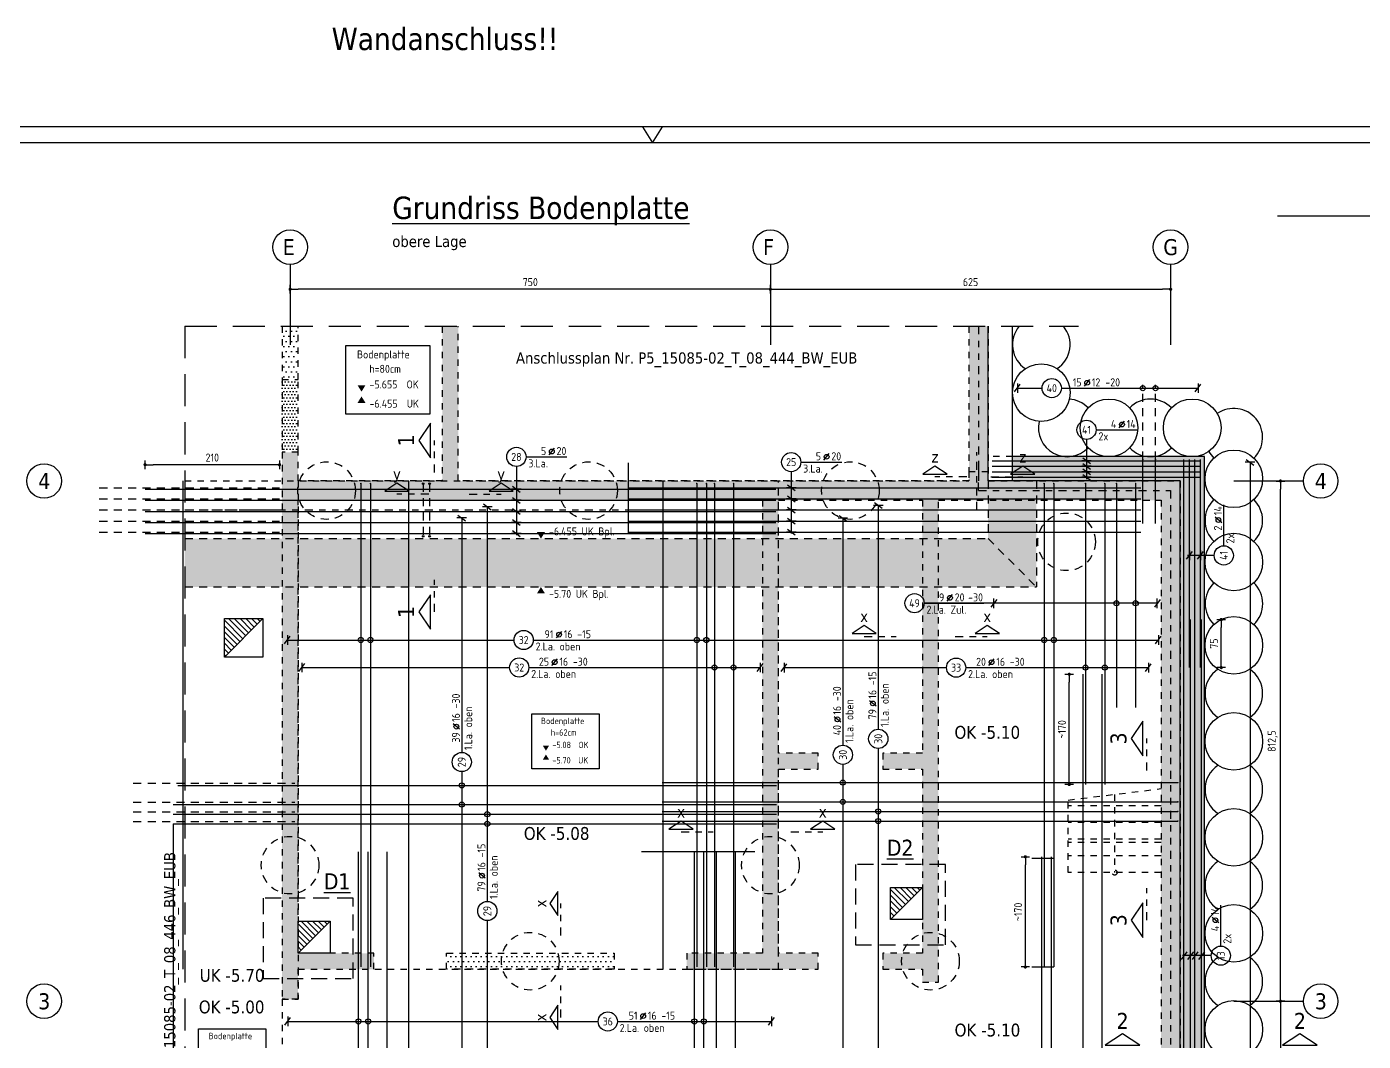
# Model space of a CAD drawing. Extents: x -28 to 85, y -37 to 54.
# Drawn here: x 19.95 to 40.82, y 27.77 to 43.61 of the extents above; entities that cross this region are included whole.
import ezdxf
from ezdxf.enums import TextEntityAlignment as Align

# ---------------------------------------------------------------- set-up
doc = ezdxf.new("R2010")
doc.units = 0
doc.header["$LTSCALE"] = 0.5
for name, pattern in [('AUSGEZOGEN', [1000.01, 1000, 0.01]), ('DASHDOTSMALL', [1.05, 0.5, -0.25, 0.05, -0.25]), ('DIVIDE2', [0.625, 0.25, -0.125, 0, -0.125, 0, -0.125]), ('DOT', [0.175, 0.05, -0.125]), ('GESTRICHELTX2', [1.5, 1, -0.5]), ('HIDDEN', [0.375, 0.25, -0.125]), ('HIDDEN2', [0.187, 0.125, -0.062]), ('PUNKT', [0.175, 0.05, -0.125]), ('STRICHLINIE', [0.75, 0.5, -0.25]), ('STRICHPUNKT2', [0.55, 0.25, -0.125, 0.05, -0.125]), ('VERDECKT', [0.375, 0.25, -0.125])]:
    doc.linetypes.add(name, pattern=pattern)
for name, color, linetype in [('ACHSEN', 7, 'Continuous'), ('AFB', 7, 'Continuous'), ('AFU', 7, 'Continuous'), ('BETON', 7, 'Continuous'), ('Brüstung 2.UG', 7, 'Continuous'), ('DETAIL', 7, 'Continuous'), ('DRUEBER', 7, 'Continuous'), ('grau_dunkel', 7, 'Continuous'), ('grau_hell', 7, 'Continuous'), ('grau_mittel', 7, 'Continuous'), ('Gründungspfähle', 7, 'Continuous'), ('HILFE', 7, 'Continuous'), ('koten', 7, 'Continuous'), ('MASSE', 7, 'Continuous'), ('OBJEKT', 7, 'Continuous'), ('RAHMEN', 7, 'Continuous'), ('RND', 7, 'Continuous'), ('SCHNITTE', 7, 'Continuous'), ('SCHRAFF', 7, 'Continuous'), ('SFP_Achsen', 7, 'Continuous'), ('TEXT', 7, 'Continuous'), ('Verbau', 7, 'Continuous'), ('VERDECKT', 7, 'Continuous'), ('Versprung oberseitig', 7, 'Continuous')]:
    doc.layers.add(name, color=color, linetype=linetype)
doc.layers.add('NOPLOT', color=7, linetype='Continuous', plot=False)
doc.styles.add('helv', font='tahoma.ttf')
doc.styles.add('txt', font='isocp.shx')
doc.linetypes.add('AFU_50L', pattern='A,0.75,["/",Standard,S=0.2,R=0,X=-0.01,Y=-0.1],0.07,["/",Standard,S=0.2,R=0,X=-0.01,Y=-0.1],0.75', length=1.57)
doc.dimstyles.new('DOT_I', dxfattribs={"dimscale": 0.5, "dimtxt": 0.25, "dimasz": 0.25, "dimexe": 0.1, "dimexo": 0.3, "dimgap": 0.1, "dimtad": 1, "dimdec": 3, "dimzin": 3, "dimtxsty": 'txt', "dimblk": 'DOT', "dimblk1": 'DOT', "dimblk2": 'DOT', "dimsah": 1, "dimcen": 0.1, "dimse1": 1, "dimse2": 1, "dimazin": 0, "dimtfac": 1, "dimtdec": 4, "dimtix": 1, "dimtmove": 2, "dimatfit": 3, "dimfxl": 0, "dimtvp": 1, "dimtolj": 1, "dimtzin": 0, "dimarcsym": 0})
pattern_1 = [(0, (17.68666, 6.23199), (0.0396875, 0.079375), [0, -0.079375])]
pattern_2 = [(135, (18.85089, 19.40299), (-0.04490128, -0.04490128), [])]

# ---------------------------------------------------------------- blocks, each defined once
blk = doc.blocks.new('okrd_o')
at = {"layer": 'koten', "color": 7, "linetype": 'Continuous'}
blk.add_solid([(-0.125, 0.202), (0.125, 0.202), (0, 0)], dxfattribs=at)
at = {"layer": 'koten', "style": 'txt'}
blk.add_attdef('OKRD', (0.25, 0.1), '', height=0.25, dxfattribs=at)
blk = doc.blocks.new('okrd_u')
at = {"layer": 'koten', "color": 7, "linetype": 'Continuous'}
blk.add_solid([(-0.125, -0.202), (0.125, -0.202), (0, 0)], dxfattribs=at)
at = {"layer": 'koten', "style": 'txt'}
blk.add_attdef('OKRD', (0.25, -0.35), '', height=0.25, dxfattribs=at)
blk = doc.blocks.new('DOT')
at = {"layer": 'MASSE', "color": 7, "linetype": 'Continuous'}
for p, q in [((0, 0), (-1, 0)), ((0, 0.54), (0, -0.54))]:
    blk.add_line(p, q, dxfattribs=at)
at = {"layer": 'MASSE', "color": 7, "linetype": 'Continuous', "const_width": 0.2}
blk.add_lwpolyline([(-0.1, 0, 1), (0.1, 0, 1)], format="xyb", close=True, dxfattribs=at)
blk = doc.blocks.new('*D44')
at = {"layer": 'Defpoints', "color": 0, "linetype": 'AUSGEZOGEN', "transparency": 16777216}
for p in [(24.067, 39.511), (24.067, 39.511), (31.567, 39.511)]:
    blk.add_point(p, dxfattribs=at)
at = {"layer": 'MASSE', "color": 0, "linetype": 'AUSGEZOGEN', "lineweight": -2, "transparency": 16777216}
blk.add_line((31.442, 39.511), (24.192, 39.511), dxfattribs=at)
at = {"layer": 'MASSE', "color": 0, "linetype": 'AUSGEZOGEN', "lineweight": -2, "transparency": 16777216, "xscale": 0.125, "yscale": 0.125, "zscale": 0.125, "rotation": 180}
blk.add_blockref('DOT', (24.067, 39.511), dxfattribs=at)
at = {"layer": 'MASSE', "color": 0, "linetype": 'AUSGEZOGEN', "lineweight": -2, "transparency": 16777216, "xscale": 0.125, "yscale": 0.125, "zscale": 0.125}
blk.add_blockref('DOT', (31.567, 39.511), dxfattribs=at)
at = {"layer": 'MASSE', "color": 0, "linetype": 'AUSGEZOGEN', "transparency": 16777216, "insert": (27.817, 39.623), "char_height": 0.125, "attachment_point": 5, "style": 'txt'}
blk.add_mtext('\\A1;750', dxfattribs=at)
blk = doc.blocks.new('*D45')
at = {"layer": 'Defpoints', "color": 0, "linetype": 'AUSGEZOGEN', "transparency": 16777216}
for p in [(31.567, 39.511), (37.817, 39.511), (37.817, 39.511)]:
    blk.add_point(p, dxfattribs=at)
at = {"layer": 'MASSE', "color": 0, "linetype": 'AUSGEZOGEN', "lineweight": -2, "transparency": 16777216}
blk.add_line((31.692, 39.511), (37.692, 39.511), dxfattribs=at)
at = {"layer": 'MASSE', "color": 0, "linetype": 'AUSGEZOGEN', "lineweight": -2, "transparency": 16777216, "xscale": 0.125, "yscale": 0.125, "zscale": 0.125, "rotation": 180}
blk.add_blockref('DOT', (31.567, 39.511), dxfattribs=at)
at = {"layer": 'MASSE', "color": 0, "linetype": 'AUSGEZOGEN', "lineweight": -2, "transparency": 16777216, "xscale": 0.125, "yscale": 0.125, "zscale": 0.125}
blk.add_blockref('DOT', (37.817, 39.511), dxfattribs=at)
at = {"layer": 'MASSE', "color": 0, "linetype": 'AUSGEZOGEN', "transparency": 16777216, "insert": (34.692, 39.623), "char_height": 0.125, "attachment_point": 5, "style": 'txt'}
blk.add_mtext('\\A1;625', dxfattribs=at)
blk = doc.blocks.new('*D46')
at = {"layer": 'Defpoints', "color": 0, "linetype": 'AUSGEZOGEN', "transparency": 16777216}
for p in [(39.532, 36.516), (39.532, 36.516), (39.532, 28.391)]:
    blk.add_point(p, dxfattribs=at)
at = {"layer": 'MASSE', "color": 0, "linetype": 'AUSGEZOGEN', "lineweight": -2, "transparency": 16777216}
blk.add_line((39.532, 28.516), (39.532, 36.391), dxfattribs=at)
at = {"layer": 'MASSE', "color": 0, "linetype": 'AUSGEZOGEN', "lineweight": -2, "transparency": 16777216, "xscale": 0.125, "yscale": 0.125, "zscale": 0.125}
for p, rotation in [((39.532, 36.516), 90), ((39.532, 28.391), 270)]:
    blk.add_blockref('DOT', p, dxfattribs=dict(at, rotation=rotation))
at = {"layer": 'MASSE', "color": 0, "linetype": 'AUSGEZOGEN', "transparency": 16777216, "insert": (39.41, 32.454), "char_height": 0.125, "attachment_point": 5, "rotation": 90, "style": 'txt'}
blk.add_mtext('\\A1;812,5', dxfattribs=at)
blk = doc.blocks.new('*D47')
at = {"layer": 'Defpoints', "color": 0, "linetype": 'AUSGEZOGEN', "transparency": 16777216}
for p in [(39.532, 28.391), (39.532, 22.141), (39.532, 22.141)]:
    blk.add_point(p, dxfattribs=at)
at = {"layer": 'MASSE', "color": 0, "linetype": 'AUSGEZOGEN', "lineweight": -2, "transparency": 16777216}
blk.add_line((39.532, 28.266), (39.532, 22.266), dxfattribs=at)
at = {"layer": 'MASSE', "color": 0, "linetype": 'AUSGEZOGEN', "lineweight": -2, "transparency": 16777216, "xscale": 0.125, "yscale": 0.125, "zscale": 0.125}
for p, rotation in [((39.532, 28.391), 90), ((39.532, 22.141), 270)]:
    blk.add_blockref('DOT', p, dxfattribs=dict(at, rotation=rotation))
at = {"layer": 'MASSE', "color": 0, "linetype": 'AUSGEZOGEN', "transparency": 16777216, "insert": (39.42, 25.266), "char_height": 0.125, "attachment_point": 5, "rotation": 90, "style": 'txt'}
blk.add_mtext('\\A1;625', dxfattribs=at)
blk = doc.blocks.new('RND_LEI')
at = {"layer": 'RND', "color": 7, "linetype": 'Continuous'}
blk.add_line((1.022, 0.066), (1.19, 0.27), dxfattribs=at)
for centre, radius in [((0, 0), 0.3), ((1.106, 0.168), 0.075)]:
    blk.add_circle(centre, radius, dxfattribs=at)
at = {"layer": 'RND', "color": 7, "linetype": 'Continuous', "style": 'txt'}
blk.add_attdef('POSL', text='', height=0.25, dxfattribs=at).set_placement((0, 0), align=Align.MIDDLE)
blk.add_attdef('ANZ', text='', height=0.25, dxfattribs=at).set_placement((0.931, 0.057), align=Align.RIGHT)
for tag, p in [('DUM', (1.253, 0.057)), ('ABSTD', (1.674, 0.057)), ('POSTXT', (0.374, -0.327))]:
    blk.add_attdef(tag, p, '', height=0.25, dxfattribs=at)
blk = doc.blocks.new('lei_gre')
at = {"layer": 'RND', "color": 7, "linetype": 'Continuous'}
for p, q in [((-0.09, -0.12), (0.09, 0.12)), ((0, 0.15), (0, -0.15))]:
    blk.add_line(p, q, dxfattribs=at)
blk = doc.blocks.new('*D48')
at = {"layer": 'Defpoints', "color": 0, "linetype": 'AUSGEZOGEN', "transparency": 16777216}
for p in [(21.802, 36.77), (21.802, 36.77), (23.902, 36.77)]:
    blk.add_point(p, dxfattribs=at)
at = {"layer": 'MASSE', "color": 0, "linetype": 'AUSGEZOGEN', "lineweight": -2, "transparency": 16777216}
blk.add_line((23.777, 36.77), (21.927, 36.77), dxfattribs=at)
at = {"layer": 'MASSE', "color": 0, "linetype": 'AUSGEZOGEN', "lineweight": -2, "transparency": 16777216, "xscale": 0.125, "yscale": 0.125, "zscale": 0.125, "rotation": 180}
blk.add_blockref('DOT', (21.802, 36.77), dxfattribs=at)
at = {"layer": 'MASSE', "color": 0, "linetype": 'AUSGEZOGEN', "lineweight": -2, "transparency": 16777216, "xscale": 0.125, "yscale": 0.125, "zscale": 0.125}
blk.add_blockref('DOT', (23.902, 36.77), dxfattribs=at)
at = {"layer": 'MASSE', "color": 0, "linetype": 'AUSGEZOGEN', "transparency": 16777216, "insert": (22.852, 36.882), "char_height": 0.125, "attachment_point": 5, "style": 'txt'}
blk.add_mtext('\\A1;210', dxfattribs=at)
blk = doc.blocks.new('*D49')
at = {"layer": 'Defpoints', "color": 0, "linetype": 'AUSGEZOGEN', "transparency": 16777216}
for p in [(36.234, 33.497), (36.234, 33.497), (36.234, 31.776)]:
    blk.add_point(p, dxfattribs=at)
at = {"layer": 'MASSE', "color": 0, "linetype": 'AUSGEZOGEN', "lineweight": -2, "transparency": 16777216}
blk.add_line((36.234, 31.901), (36.234, 33.372), dxfattribs=at)
at = {"layer": 'MASSE', "color": 0, "linetype": 'AUSGEZOGEN', "lineweight": -2, "transparency": 16777216, "xscale": 0.125, "yscale": 0.125, "zscale": 0.125}
for p, rotation in [((36.234, 33.497), 90), ((36.234, 31.776), 270)]:
    blk.add_blockref('DOT', p, dxfattribs=dict(at, rotation=rotation))
at = {"layer": 'MASSE', "color": 0, "linetype": 'AUSGEZOGEN', "transparency": 16777216, "insert": (36.121, 32.637), "char_height": 0.125, "attachment_point": 5, "rotation": 90, "style": 'txt'}
blk.add_mtext('\\A1;~170', dxfattribs=at)
blk = doc.blocks.new('*D50')
at = {"layer": 'Defpoints', "color": 0, "linetype": 'AUSGEZOGEN', "transparency": 16777216}
for p in [(35.548, 30.647), (35.548, 30.647), (35.548, 28.926)]:
    blk.add_point(p, dxfattribs=at)
at = {"layer": 'MASSE', "color": 0, "linetype": 'AUSGEZOGEN', "lineweight": -2, "transparency": 16777216}
blk.add_line((35.548, 29.051), (35.548, 30.522), dxfattribs=at)
at = {"layer": 'MASSE', "color": 0, "linetype": 'AUSGEZOGEN', "lineweight": -2, "transparency": 16777216, "xscale": 0.125, "yscale": 0.125, "zscale": 0.125}
for p, rotation in [((35.548, 30.647), 90), ((35.548, 28.926), 270)]:
    blk.add_blockref('DOT', p, dxfattribs=dict(at, rotation=rotation))
at = {"layer": 'MASSE', "color": 0, "linetype": 'AUSGEZOGEN', "transparency": 16777216, "insert": (35.436, 29.787), "char_height": 0.125, "attachment_point": 5, "rotation": 90, "style": 'txt'}
blk.add_mtext('\\A1;~170', dxfattribs=at)
blk = doc.blocks.new('*D51')
at = {"layer": 'Defpoints', "color": 0, "linetype": 'AUSGEZOGEN', "transparency": 16777216}
for p in [(38.607, 34.352), (38.607, 34.352), (38.607, 33.602)]:
    blk.add_point(p, dxfattribs=at)
at = {"layer": 'MASSE', "color": 0, "linetype": 'AUSGEZOGEN', "lineweight": -2, "transparency": 16777216}
blk.add_line((38.607, 33.727), (38.607, 34.227), dxfattribs=at)
at = {"layer": 'MASSE', "color": 0, "linetype": 'AUSGEZOGEN', "lineweight": -2, "transparency": 16777216, "xscale": 0.125, "yscale": 0.125, "zscale": 0.125}
for p, rotation in [((38.607, 34.352), 90), ((38.607, 33.602), 270)]:
    blk.add_blockref('DOT', p, dxfattribs=dict(at, rotation=rotation))
at = {"layer": 'MASSE', "color": 0, "linetype": 'AUSGEZOGEN', "transparency": 16777216, "insert": (38.494, 33.977), "char_height": 0.125, "attachment_point": 5, "rotation": 90, "style": 'txt'}
blk.add_mtext('\\A1;75', dxfattribs=at)
blk = doc.blocks.new('SCHN-1')
at = {"layer": 'SCHNITTE', "color": 5, "linetype": 'Continuous'}
blk.add_lwpolyline([(0.54, 0.125), (0, 0.485), (-0.54, 0.125)], close=True, dxfattribs=at)
at = {"layer": 'SCHNITTE', "color": 6, "linetype": 'Continuous', "style": 'helv'}
blk.add_attdef('SCHN-1', text='', height=0.5, dxfattribs=at).set_placement((0, 0.635), align=Align.CENTER)
blk = doc.blocks.new('DINA0')
at = {"layer": 'RAHMEN'}
blk.add_line((118.9, 84.1), (0, 84.1), dxfattribs=at)
at = {"layer": 'RAHMEN', "color": 7, "linetype": 'Continuous'}
for p, q in [((59.14, 84.1), (59.45, 83.6)), ((59.45, 83.6), (59.76, 84.1))]:
    blk.add_line(p, q, dxfattribs=at)
at = {"layer": 'RAHMEN', "color": 5}
blk.add_line((118.4, 83.6), (2, 83.6), dxfattribs=at)
blk = doc.blocks.new('SCHN-2')
at = {"layer": 'SCHNITTE', "color": 6, "linetype": 'Continuous'}
blk.add_lwpolyline([(0.378, 0.088), (0, 0.34), (-0.378, 0.088)], close=True, dxfattribs=at)
at = {"layer": 'SCHNITTE', "color": 1, "linetype": 'DASHDOTSMALL', "style": 'helv'}
blk.add_attdef('SCHN-2', text='', height=0.35, dxfattribs=at).set_placement((0, 0.45), align=Align.CENTER)

msp = doc.modelspace()

# ---------------------------------------------------------------- hatches: boundary and pattern name
at = {"layer": 'Brüstung 2.UG', "linetype": 'DOT'}
h = msp.add_hatch(dxfattribs=at)
h.set_pattern_fill('DOTS', color=102, scale=0.8, double=1)
h.set_pattern_definition([(0, (-82.85762, 507.36526), (0.025, 0.05), [0, -0.05])])
h.paths.add_polyline_path([(24.19169, 38.10137), (23.94169, 38.10137), (23.94169, 36.96637), (24.19169, 36.96637)])
at = {"layer": 'grau_dunkel', "linetype": 'AUSGEZOGEN'}
h = msp.add_hatch(dxfattribs=at)
h.set_pattern_fill('ANSI31', color=171, scale=0.02, angle=90, style=0, double=1)
h.set_pattern_definition(pattern_2)
h.paths.add_polyline_path([(23.64169, 34.36637), (23.04169, 34.36637), (23.04169, 33.76637)])
h = msp.add_hatch(dxfattribs=at)
h.set_pattern_fill('ANSI31', color=171, scale=0.02, angle=90, style=0, double=1)
h.set_pattern_definition(pattern_2)
h.paths.add_polyline_path([(33.94169, 30.16637), (33.44169, 30.16637), (33.44169, 29.66637)])
h = msp.add_hatch(dxfattribs=at)
h.set_pattern_fill('ANSI31', color=171, scale=0.02, angle=90, style=0, double=1)
h.set_pattern_definition(pattern_2)
h.paths.add_polyline_path([(24.69169, 29.64137), (24.19169, 29.64137), (24.19169, 29.14137)])
at = {"layer": 'grau_hell'}
h = msp.add_hatch(color=9, dxfattribs=at)
h.paths.add_polyline_path([(34.96669, 35.61637), (35.72169, 34.86137), (35.72169, 36.51637), (34.96669, 36.51637)])
h.paths.add_polyline_path([(22.42182, 35.61637), (22.42182, 34.86137), (35.72169, 34.86137), (34.96669, 35.61637)])
at = {"layer": 'grau_mittel'}
h = msp.add_hatch(color=61, dxfattribs=at)
h.paths.add_polyline_path([(38.34669, 36.89637), (35.34669, 36.89637), (35.34669, 36.51637), (37.96669, 36.51637), (37.96669, 21.71637), (38.34669, 21.71637)])
h.paths.add_polyline_path([(38.34669, 21.71637), (37.96669, 21.71637), (37.96669, 20.92047), (38.34669, 20.92047)])
at = {"layer": 'SCHRAFF', "linetype": 'AUSGEZOGEN'}
h = msp.add_hatch(dxfattribs=at)
h.set_pattern_fill('DOTS', scale=0.05, double=1)
h.set_pattern_definition(pattern_1)
h.paths.add_polyline_path([(37.96669, 36.51637), (34.96669, 36.51637), (34.96669, 38.93271), (34.66669, 38.93271), (34.66669, 36.51637), (26.69169, 36.51637), (26.69169, 38.93271), (26.44169, 38.93271), (26.44169, 36.51637), (24.19169, 36.51637), (24.19169, 36.96637), (23.94169, 36.96637), (23.94169, 28.42137), (24.19169, 28.42137), (24.19169, 28.89137), (25.37669, 28.89137), (25.37669, 29.14137), (24.19169, 29.14137), (24.19169, 36.21637), (31.44169, 36.21637), (31.44169, 29.14137), (30.26169, 29.14137), (30.26169, 28.89137), (32.31169, 28.89137), (32.31169, 29.14137), (31.69169, 29.14137), (31.69169, 32.01637), (32.31169, 32.01637), (32.31169, 32.26637), (31.69169, 32.26637), (31.69169, 36.21637), (33.94169, 36.21637), (33.94169, 32.26637), (33.32169, 32.26637), (33.32169, 32.01637), (33.94169, 32.01637), (33.94169, 29.14137), (33.32169, 29.14137), (33.32169, 28.89137), (33.94169, 28.89137), (33.94169, 28.69137), (34.19169, 28.69137), (34.19169, 36.21637), (37.66669, 36.21637), (37.66669, 27.04137), (34.19169, 27.04137), (34.19169, 27.19137), (33.94169, 27.19137), (33.94169, 25.79137), (34.19169, 25.79137), (34.19169, 26.79137), (37.66669, 26.79137), (37.66669, 21.96637), (34.19169, 21.96637), (34.19169, 22.76637), (33.94169, 22.76637), (33.94169, 21.56637), (34.19169, 21.56637), (34.19169, 21.71637), (37.66669, 21.71637), (37.66669, 20.92047), (37.96669, 20.92047)])
h = msp.add_hatch(dxfattribs=at)
h.set_pattern_fill('DOTS', scale=0.05, double=1)
h.set_pattern_definition([(0, (7.22009, 6.23199), (0.0396875, 0.079375), [0, -0.079375])])
h.paths.add_polyline_path([(24.19169, 38.93271), (23.94169, 38.93271), (23.94169, 38.10137), (24.19169, 38.10137)])
h = msp.add_hatch(dxfattribs=at)
h.set_pattern_fill('DOTS', scale=0.05, double=1)
h.set_pattern_definition(pattern_1)
h.paths.add_polyline_path([(29.12669, 29.14137), (26.51169, 29.14137), (26.51169, 28.89137), (29.12669, 28.89137)])

# ---------------------------------------------------------------- linework, layer by layer
at = {"layer": 'ACHSEN', "color": 140, "linetype": 'AUSGEZOGEN'}
for p, q in [((24.06669, 39.89818), (24.06669, 38.64547)), ((31.56669, 39.89818), (31.56669, 38.64547)), ((37.81669, 39.89818), (37.81669, 38.64547)), ((38.80362, 36.51637), (39.88907, 36.51637)), ((38.80362, 28.39137), (39.88907, 28.39137))]:
    msp.add_line(p, q, dxfattribs=at)
at = {"layer": 'AFB', "color": 1, "linetype": 'DIVIDE2'}
for p, q in [((34.81669, 38.93271), (34.81669, 36.66637)), ((34.79169, 36.06637), (34.79169, 36.96637)), ((34.81669, 36.36637), (34.81669, 36.51637)), ((34.81669, 36.36637), (37.81669, 36.36637)), ((37.81669, 36.36637), (37.81669, 20.92047)), ((22.42182, 36.06637), (34.79169, 36.06637))]:
    msp.add_line(p, q, dxfattribs=at)
at = {"layer": 'AFU', "color": 1, "linetype": 'AUSGEZOGEN'}
msp.add_line((34.81669, 36.81637), (34.81669, 36.51637), dxfattribs=at)
at = {"layer": 'AFU', "color": 8, "linetype": 'AFU_50L'}
msp.add_line((25.91669, 36.51637), (25.91669, 20.92047), dxfattribs=at)
at = {"layer": 'BETON', "color": 6, "linetype": 'AUSGEZOGEN'}
for p, q in [((34.96669, 36.51637), (34.96669, 38.93271)), ((37.96669, 36.51637), (34.96669, 36.51637)), ((37.96669, 20.92047), (37.96669, 36.51637))]:
    msp.add_line(p, q, dxfattribs=at)
for points in [[(23.04169, 34.36637), (23.64169, 34.36637), (23.64169, 33.76637), (23.04169, 33.76637)], [(33.44169, 30.16637), (33.94169, 30.16637), (33.94169, 29.66637), (33.44169, 29.66637)], [(24.19169, 29.64137), (24.69169, 29.64137), (24.69169, 29.14137), (24.19169, 29.14137)]]:
    msp.add_lwpolyline(points, close=True, dxfattribs=at)
at = {"layer": 'Brüstung 2.UG', "color": 102, "linetype": 'DOT'}
for p, q in [((23.94169, 38.10137), (23.94169, 36.96637)), ((24.19169, 36.96637), (24.19169, 38.10137))]:
    msp.add_line(p, q, dxfattribs=at)
at = {"layer": 'DETAIL', "color": 102, "linetype": 'STRICHLINIE'}
for points in [[(32.89474, 29.27292), (34.30091, 29.27292), (34.30091, 30.52563), (32.89474, 30.52563)], [(23.64474, 28.74792), (25.05091, 28.74792), (25.05091, 30.00063), (23.64474, 30.00063)]]:
    msp.add_lwpolyline(points, close=True, dxfattribs=at)
at = {"layer": 'DRUEBER', "color": 7, "linetype": 'PUNKT', "lineweight": -2}
for p, q in [((23.94169, 38.93271), (23.94169, 38.10137)), ((24.19169, 38.10137), (24.19169, 38.93271)), ((26.44169, 38.93271), (26.44169, 36.51637)), ((26.69169, 36.51637), (26.69169, 38.93271)), ((34.66669, 38.93271), (34.66669, 36.51637)), ((23.94169, 38.10137), (24.19169, 38.10137)), ((24.19169, 36.96637), (23.94169, 36.96637)), ((23.94169, 36.96637), (23.94169, 28.42137)), ((24.19169, 36.51637), (24.19169, 36.96637)), ((26.44169, 36.51637), (24.19169, 36.51637)), ((34.66669, 36.51637), (26.69169, 36.51637)), ((24.19169, 29.14137), (24.19169, 36.21637)), ((24.19169, 36.21637), (31.44169, 36.21637)), ((31.44169, 36.21637), (31.44169, 29.14137)), ((31.69169, 32.26637), (31.69169, 36.21637)), ((31.69169, 36.21637), (33.94169, 36.21637)), ((33.94169, 36.21637), (33.94169, 32.26637)), ((34.19169, 28.69137), (34.19169, 36.21637)), ((34.19169, 36.21637), (37.66669, 36.21637)), ((37.66669, 36.21637), (37.66669, 27.04137)), ((32.31169, 32.26637), (31.69169, 32.26637)), ((32.31169, 32.01637), (32.31169, 32.26637)), ((33.94169, 32.26637), (33.32169, 32.26637)), ((33.32169, 32.26637), (33.32169, 32.01637)), ((31.69169, 29.14137), (31.69169, 32.01637)), ((31.69169, 32.01637), (32.31169, 32.01637)), ((33.32169, 32.01637), (33.94169, 32.01637)), ((33.94169, 32.01637), (33.94169, 29.14137)), ((25.37669, 29.14137), (24.19169, 29.14137)), ((25.37669, 28.89137), (25.37669, 29.14137)), ((31.44169, 29.14137), (30.26169, 29.14137)), ((30.26169, 29.14137), (30.26169, 28.89137)), ((32.31169, 29.14137), (31.69169, 29.14137)), ((32.31169, 28.89137), (32.31169, 29.14137)), ((33.94169, 29.14137), (33.32169, 29.14137)), ((33.32169, 29.14137), (33.32169, 28.89137)), ((24.19169, 28.42137), (24.19169, 28.89137)), ((24.19169, 28.89137), (25.37669, 28.89137)), ((30.26169, 28.89137), (32.31169, 28.89137)), ((33.32169, 28.89137), (33.94169, 28.89137)), ((33.94169, 28.89137), (33.94169, 28.69137)), ((33.94169, 28.69137), (34.19169, 28.69137)), ((23.94169, 28.42137), (24.19169, 28.42137))]:
    msp.add_line(p, q, dxfattribs=at)
at = {"layer": 'DRUEBER', "color": 7, "linetype": 'HIDDEN2'}
msp.add_line((35.34669, 36.89637), (34.96669, 36.89637), dxfattribs=at)
at = {"layer": 'DRUEBER', "color": 7, "linetype": 'PUNKT'}
for p, q in [((36.21669, 31.53235), (37.66669, 31.7114)), ((36.21669, 30.4014), (36.21669, 31.53235)), ((36.94169, 31.62187), (36.94169, 30.4014))]:
    msp.add_line(p, q, dxfattribs=at)
at = {"layer": 'DRUEBER', "color": 7, "linetype": 'DOT'}
for p, q in [((37.66669, 31.44138), (36.21669, 31.44138)), ((37.66669, 31.18139), (36.21669, 31.18139)), ((37.66669, 30.92139), (36.21669, 30.92139)), ((37.66669, 30.87187), (36.21669, 30.87187)), ((37.66669, 30.6614), (36.21669, 30.6614)), ((37.66669, 30.4014), (36.21669, 30.4014))]:
    msp.add_line(p, q, dxfattribs=at)
at = {"layer": 'DRUEBER', "color": 7, "linetype": 'PUNKT', "lineweight": -2}
msp.add_lwpolyline([(34.96669, 38.93271), (34.96669, 36.51637), (37.96669, 36.51637), (37.96669, 20.92047)], dxfattribs=at)
msp.add_lwpolyline([(26.51169, 29.14137), (29.12669, 29.14137), (29.12669, 28.89137), (26.51169, 28.89137)], close=True, dxfattribs=at)
at = {"layer": 'DRUEBER', "color": 7, "linetype": 'PUNKT'}
msp.add_circle((36.94169, 30.4014), 0.04, dxfattribs=at)
at = {"layer": 'grau_dunkel', "color": 171, "linetype": 'AUSGEZOGEN'}
for p, q in [((23.64169, 34.36637), (23.04169, 33.76637)), ((33.44169, 29.66637), (33.94169, 30.16637)), ((24.19169, 29.14137), (24.69169, 29.64137))]:
    msp.add_line(p, q, dxfattribs=at)
at = {"layer": 'Gründungspfähle', "color": 171, "linetype": 'VERDECKT'}
for centre in [(24.63789, 36.36637), (28.72729, 36.36637), (32.81669, 36.36637), (36.19169, 35.56638), (24.06669, 30.51637, 0.65), (31.56669, 30.51637), (27.81669, 29.01637), (34.06669, 29.01637)]:
    msp.add_circle(centre, 0.45, dxfattribs=at)
at = {"layer": 'HILFE', "color": 102, "linetype": 'GESTRICHELTX2'}
for q in [(36.37776, 38.93271), (22.42182, 20.92047)]:
    msp.add_line((22.42182, 38.93271), q, dxfattribs=at)
at = {"layer": 'NOPLOT', "color": 191, "linetype": 'AUSGEZOGEN'}
for p, q in [((41.86352, 40.65244), (39.48768, 40.65244)), ((29.35163, 35.69585), (29.35163, 36.79848)), ((22.24169, 31.16196), (22.24169, 22.43765)), ((31.32574, 30.72637), (29.55467, 30.72637)), ((35.65005, 30.62637), (35.99166, 30.62637)), ((35.65005, 28.92637), (35.99166, 28.92637))]:
    msp.add_line(p, q, dxfattribs=at)
at = {"layer": 'NOPLOT', "color": 191, "linetype": 'Continuous'}
for p, q in [((22.39169, 36.51637), (22.39169, 28.89137)), ((29.89169, 28.89137), (29.89169, 36.51637))]:
    msp.add_line(p, q, dxfattribs=at)
at = {"layer": 'OBJEKT', "color": 7, "linetype": 'AUSGEZOGEN'}
for p, q in [((35.34669, 36.51637), (35.34669, 38.93271)), ((38.34669, 36.89637), (35.34669, 36.89637)), ((38.34669, 20.92047), (38.34669, 36.89637))]:
    msp.add_line(p, q, dxfattribs=at)
at = {"layer": 'OBJEKT', "color": 1, "linetype": 'AUSGEZOGEN'}
for points in [[(24.93534, 38.63402), (26.24716, 38.63402), (26.24716, 37.55884), (24.93534, 37.55884)], [(27.84286, 32.88167), (28.89232, 32.88167), (28.89232, 32.02153), (27.84286, 32.02153)], [(22.6387, 27.96077), (23.68816, 27.96077), (23.68816, 27.10063), (22.6387, 27.10063)]]:
    msp.add_lwpolyline(points, close=True, dxfattribs=at)
at = {"layer": 'RND', "color": 102, "linetype": 'VERDECKT'}
for p, q in [((37.3822, 36.85262), (37.3822, 38.01651)), ((37.5822, 36.85262), (37.5822, 38.01651))]:
    msp.add_line(p, q, dxfattribs=at)
at = {"layer": 'RND', "color": 7, "linetype": 'AUSGEZOGEN'}
for p, q in [((35.42348, 37.96651), (35.81033, 37.96651)), ((36.11033, 37.96651), (38.24602, 37.96651)), ((36.65347, 37.31544), (37.29347, 37.31544)), ((27.7508, 36.89286), (28.3908, 36.89286)), ((32.04182, 36.81104), (32.68182, 36.81104)), ((39.05798, 36.80786), (39.05798, 26.85427)), ((27.14653, 36.11221), (27.14653, 29.95023)), ((27.14653, 36.11221), (27.14653, 29.95023)), ((33.25136, 36.13451), (33.25136, 32.63961)), ((38.64687, 35.5042), (38.64687, 36.1442)), ((26.7473, 35.93972), (26.7473, 32.27694)), ((32.69844, 35.93399), (32.69844, 32.39035)), ((35.05652, 34.60773), (33.96758, 34.60773)), ((33.96758, 34.60773), (34.89883, 34.60773)), ((37.60874, 34.60773), (35.05652, 34.60773)), ((24.02439, 34.03287), (27.56407, 34.03287)), ((27.86407, 34.03287), (37.62647, 34.03287)), ((24.24992, 33.60347), (27.495, 33.60347)), ((27.795, 33.60347), (31.40671, 33.60347)), ((31.78008, 33.60166), (34.31736, 33.60166)), ((34.61736, 33.60166), (37.4701, 33.60166)), ((33.25136, 32.33961), (33.25136, 24.36075)), ((26.7473, 31.97694), (26.7473, 24.5352)), ((32.69844, 32.09035), (32.69844, 24.55423)), ((38.6004, 29.25287), (38.6004, 29.89287)), ((27.14653, 29.65023), (27.14653, 24.35541)), ((27.14653, 29.65023), (27.14653, 24.35541)), ((24.02979, 28.07513), (28.87739, 28.07513)), ((29.17739, 28.07513), (31.58394, 28.07513))]:
    msp.add_line(p, q, dxfattribs=at)
at = {"layer": 'RND', "color": 102, "linetype": 'AUSGEZOGEN'}
for p, q in [((36.50347, 37.16544), (36.50347, 36.54325)), ((27.6008, 36.74286), (27.6008, 35.67037)), ((31.89182, 36.66104), (31.89182, 35.69414)), ((38.49687, 35.3542), (38.08241, 35.3542)), ((38.4504, 29.10287), (38.00251, 29.10287))]:
    msp.add_line(p, q, dxfattribs=at)
at = {"layer": 'RND', "color": 1, "linetype": 'AUSGEZOGEN'}
for points in [[(35.02972, 36.83297), (38.27972, 36.83297)], [(35.02972, 36.7471), (38.27972, 36.7471)], [(37.3822, 35.85262), (37.3822, 36.85262)], [(37.5822, 35.85262), (37.5822, 36.85262)], [(38.02552, 22.8517), (38.02552, 36.8517)], [(38.11138, 33.6017), (38.11138, 36.8517)], [(38.19725, 22.8517), (38.19725, 36.8517)], [(38.28311, 33.6017), (38.28311, 36.8517)], [(35.02972, 36.66124), (38.27972, 36.66124)], [(35.02972, 36.57538), (38.27972, 36.57538)], [(21.80163, 36.38841), (31.65163, 36.38841)], [(25.17177, 36.47637), (25.17177, 28.92637)], [(25.32177, 36.47637), (25.32177, 28.92637)], [(29.35163, 36.4108), (37.35163, 36.4108)], [(30.41666, 36.47637), (30.41666, 28.92637)], [(30.56666, 36.47637), (30.56666, 28.92637)], [(30.69272, 36.47637), (30.69272, 28.92637)], [(30.99272, 36.47637), (30.99272, 28.92637)], [(35.84166, 36.47637), (35.84166, 28.92637)], [(35.99166, 36.47637), (35.99166, 28.92637)], [(36.48728, 36.47637), (36.48728, 31.77637)], [(36.78728, 36.47637), (36.78728, 31.77637)], [(36.97078, 36.47637), (36.97078, 32.97637)], [(37.27078, 36.47637), (37.27078, 32.97637)], [(21.80163, 36.21527), (31.65163, 36.21527)], [(29.35163, 36.23766), (37.35163, 36.23766)], [(21.80163, 36.04213), (31.65163, 36.04213)], [(29.35163, 36.06452), (37.35163, 36.06452)], [(21.80163, 35.86899), (31.65163, 35.86899)], [(21.80163, 35.69585), (31.65163, 35.69585)], [(29.35163, 35.89138), (37.35163, 35.89138)], [(29.35163, 35.71824), (37.35163, 35.71824)], [(38.1266, 20.3517), (38.1266, 34.3517)], [(38.29832, 20.3517), (38.29832, 34.3517)], [(36.44998, 21.74738), (36.44998, 33.49738)], [(36.74998, 21.74738), (36.74998, 33.49738)], [(22.31329, 31.76196), (31.66329, 31.76196)], [(29.87872, 31.8052), (37.92872, 31.8052)], [(22.31329, 31.46196), (31.66329, 31.46196)], [(22.31329, 31.31196), (31.66329, 31.31196)], [(22.31329, 31.31196), (31.66329, 31.31196)], [(29.87872, 31.5052), (37.92872, 31.5052)], [(29.87872, 31.3552), (37.92872, 31.3552)], [(22.31329, 31.16196), (31.66329, 31.16196)], [(22.31329, 31.16196), (31.66329, 31.16196)], [(29.87872, 31.2052), (37.92872, 31.2052)], [(25.13447, 24.72637), (25.13447, 30.72637)], [(25.28447, 24.72637), (25.28447, 30.72637)], [(25.58447, 24.72637), (25.58447, 30.72637)], [(30.37936, 24.72637), (30.37936, 30.72637)], [(30.52936, 24.72637), (30.52936, 30.72637)], [(30.72372, 24.72637), (30.72372, 30.72637)], [(31.02372, 24.72637), (31.02372, 30.72637)], [(35.80436, 21.74738), (35.80436, 30.64738)], [(35.95436, 21.74738), (35.95436, 30.64738)]]:
    msp.add_lwpolyline(points, dxfattribs=at)
at = {"layer": 'RND', "color": 7, "linetype": 'AUSGEZOGEN', "const_width": 0.0125}
for points in [[(37.3822, 36.84637, 1), (37.3822, 36.85887, 1)], [(37.5822, 36.84637, 1), (37.5822, 36.85887, 1)], [(25.16552, 36.47637, 1), (25.17802, 36.47637, 1)], [(25.31552, 36.47637, 1), (25.32802, 36.47637, 1)], [(30.41041, 36.47637, 1), (30.42291, 36.47637, 1)], [(30.56041, 36.47637, 1), (30.57291, 36.47637, 1)], [(30.68647, 36.47637, 1), (30.69897, 36.47637, 1)], [(30.98647, 36.47637, 1), (30.99897, 36.47637, 1)], [(35.83541, 36.47637, 1), (35.84791, 36.47637, 1)], [(35.98541, 36.47637, 1), (35.99791, 36.47637, 1)], [(36.48103, 36.47637, 1), (36.49353, 36.47637, 1)], [(36.78103, 36.47637, 1), (36.79353, 36.47637, 1)], [(36.96453, 36.47637, 1), (36.97703, 36.47637, 1)], [(37.26453, 36.47637, 1), (37.27703, 36.47637, 1)], [(37.92247, 31.8052, 1), (37.93497, 31.8052, 1)], [(37.92247, 31.5052, 1), (37.93497, 31.5052, 1)], [(37.92247, 31.3552, 1), (37.93497, 31.3552, 1)], [(37.92247, 31.2052, 1), (37.93497, 31.2052, 1)]]:
    msp.add_lwpolyline(points, format="xyb", close=True, dxfattribs=at)
at = {"layer": 'RND', "color": 1, "linetype": 'HIDDEN'}
for points in [[(21.08803, 36.4108), (23.90169, 36.4108)], [(26.14455, 36.47334), (26.14455, 35.65334)], [(26.24455, 36.47334), (26.24455, 35.65334)], [(21.08803, 36.23766), (23.90169, 36.23766)], [(21.08803, 36.06452), (23.90169, 36.06452)], [(21.08803, 35.89138), (23.90169, 35.89138)], [(21.08803, 35.71824), (23.90169, 35.71824)], [(21.61795, 31.79926), (24.14169, 31.79926)], [(21.61795, 31.49926), (24.14169, 31.49926)], [(21.61795, 31.34926), (24.14169, 31.34926)], [(22.24169, 31.46196), (26.44169, 31.46196)], [(22.24169, 31.31196), (26.44169, 31.31196)], [(22.24169, 31.31196), (26.44169, 31.31196)], [(21.61795, 31.19926), (24.14169, 31.19926)], [(22.24169, 31.16196), (26.44169, 31.16196)], [(22.24169, 31.16196), (26.44169, 31.16196)]]:
    msp.add_lwpolyline(points, dxfattribs=at)
at = {"layer": 'RND', "color": 7, "linetype": 'AUSGEZOGEN'}
for centre, radius in [((37.3822, 37.96651), 0.04), ((37.5822, 37.96651), 0.04), ((26.14455, 36.47334), 0.0125), ((26.24455, 36.47334), 0.0125), ((26.14455, 35.65334), 0.0125), ((26.24455, 35.65334), 0.0125), ((36.97078, 34.60773), 0.04), ((37.27078, 34.60773), 0.04), ((25.17177, 34.03287), 0.04), ((25.32177, 34.03287), 0.04), ((30.41666, 34.03287), 0.04), ((30.56666, 34.03287), 0.04), ((35.84166, 34.03287), 0.04), ((35.99166, 34.03287), 0.04), ((30.69272, 33.60347), 0.04), ((30.99272, 33.60347), 0.04), ((36.48728, 33.60166), 0.04), ((36.78728, 33.60166), 0.04), ((26.7473, 31.76196), 0.04), ((32.69844, 31.8052), 0.04), ((32.69844, 31.5052), 0.04), ((26.7473, 31.46196), 0.04), ((27.14653, 31.31196), 0.04), ((27.14653, 31.31196), 0.04), ((33.25136, 31.3552), 0.04), ((27.14653, 31.16196), 0.04), ((27.14653, 31.16196), 0.04), ((33.25136, 31.2052), 0.04), ((25.13447, 28.07513), 0.04), ((25.28447, 28.07513), 0.04), ((30.37936, 28.07513), 0.04), ((30.52936, 28.07513), 0.04)]:
    msp.add_circle(centre, radius, dxfattribs=at)
at = {"layer": 'SCHNITTE', "color": 5, "linetype": 'STRICHPUNKT2'}
for p, q in [((26.32137, 36.65008), (26.32137, 37.15008)), ((26.32137, 34.47068), (26.32137, 34.97068)), ((37.44463, 31.99602), (37.44463, 32.49602)), ((37.44463, 29.65648), (37.44463, 30.15648))]:
    msp.add_line(p, q, dxfattribs=at)
at = {"layer": 'SCHNITTE', "color": 6, "linetype": 'STRICHPUNKT2'}
for p, q in [((34.63704, 36.57996), (34.13704, 36.57996)), ((35.00742, 36.57996), (35.50742, 36.57996)), ((26.23468, 36.31316), (25.73468, 36.31316)), ((26.86249, 36.31316), (27.36249, 36.31316)), ((33.0304, 34.08792), (33.5304, 34.08792)), ((34.45317, 34.08792), (34.95317, 34.08792)), ((30.17254, 31.03505), (30.67254, 31.03505)), ((31.88408, 31.03505), (32.38408, 31.03505)), ((28.29211, 29.4173), (28.29211, 29.9173)), ((28.29211, 28.13835), (28.29211, 28.63835))]:
    msp.add_line(p, q, dxfattribs=at)
at = {"layer": 'SFP_Achsen', "color": 7, "linetype": 'AUSGEZOGEN'}
for centre in [(24.06669, 40.16866), (31.56669, 40.16866), (37.81669, 40.16866), (20.22479, 36.51637), (40.15955, 36.51637), (20.22479, 28.39137), (40.15955, 28.39137)]:
    msp.add_circle(centre, 0.27048, dxfattribs=at)
at = {"layer": 'Verbau', "color": 171}
for centre in [(35.79669, 37.89637), (36.85363, 37.34637), (38.15363, 37.34637), (38.80363, 36.55007), (38.80363, 35.25007), (38.80363, 33.95007), (38.80363, 32.45007), (38.80363, 30.95007), (38.80363, 29.45007), (38.80363, 27.95007)]:
    msp.add_circle(centre, 0.45, dxfattribs=at)
for centre, start, end in [((35.79669, 38.64637), 140.483933, 236.44269), ((35.79669, 38.64637), 303.55731, 39.516067), ((36.20363, 37.34637), 43.761743, 85.978462), ((37.50363, 37.34637), 43.761743, 136.238257), ((38.80363, 37.20007), 313.761743, 125.071449), ((36.20363, 37.34637), 167.015676, 316.238257), ((37.50363, 37.34637), 223.761743, 316.238257), ((38.80363, 37.20007), 209.559141, 226.238257), ((38.80363, 35.90007), 133.761743, 226.238257), ((38.80363, 35.90007), 313.761743, 46.238257), ((38.80508, 34.60007), 133.889574, 226.110426), ((38.80508, 34.60007), 313.633613, 46.366387), ((38.80363, 33.20007), 123.55731, 236.44269), ((38.80363, 33.20007), 303.55731, 56.44269), ((38.80363, 31.70007), 123.55731, 236.44269), ((38.80363, 31.70007), 303.55731, 56.44269), ((38.80363, 30.20007), 123.55731, 236.44269), ((38.80363, 30.20007), 303.55731, 56.44269), ((38.80363, 28.70007), 123.55731, 236.44269), ((38.80363, 28.70007), 303.55731, 56.44269)]:
    msp.add_arc(centre, 0.45, start, end, dxfattribs=at)
at = {"layer": 'VERDECKT', "color": 7, "linetype": 'VERDECKT'}
for p, q in [((34.96669, 36.51637), (34.96669, 35.61637)), ((35.72169, 36.51637), (35.72169, 34.86137)), ((22.42182, 35.61637), (34.96669, 35.61637)), ((34.96669, 35.61637), (35.72169, 34.86137)), ((22.42182, 34.86137), (35.72169, 34.86137))]:
    msp.add_line(p, q, dxfattribs=at)
at = {"layer": 'Versprung oberseitig', "color": 1, "linetype": 'HIDDEN2'}
for p, q in [((34.66669, 36.66637), (34.96669, 36.66637)), ((34.66669, 36.66637), (34.66669, 36.51637)), ((22.42182, 36.51637), (34.66669, 36.51637)), ((24.19169, 36.51637), (24.19169, 28.89137)), ((31.69169, 28.89137), (31.69169, 36.51637)), ((24.19169, 28.89137), (31.69169, 28.89137)), ((24.19169, 28.89137), (24.19169, 28.42137)), ((23.94169, 28.42137), (23.94169, 26.79637)), ((24.19169, 28.42137), (23.94169, 28.42137))]:
    msp.add_line(p, q, dxfattribs=at)

# ---------------------------------------------------------------- block references
at = {"layer": 'koten', "color": 6, "linetype": 'AUSGEZOGEN'}
for name, p, xscale, yscale, zscale, values in [('okrd_o', (25.18196, 37.91181), 0.5, 0.5, 0.5, {'OKRD': '-5.655  OK'}), ('okrd_u', (25.18196, 37.83681), 0.5, 0.5, 0.5, {'OKRD': '-6.455  UK'}), ('okrd_o', (28.06224, 32.30391), 0.4, 0.4, 0.4, {'OKRD': '-5.08  OK'}), ('okrd_u', (28.06224, 32.24391), 0.4, 0.4, 0.4, {'OKRD': '-5.70  UK'})]:
    msp.add_blockref(name, p, dxfattribs=dict(at, xscale=xscale, yscale=yscale, zscale=zscale)).add_auto_attribs(values)
at = {"layer": 'koten', "color": 7, "linetype": 'AUSGEZOGEN', "xscale": 0.5, "yscale": 0.5, "zscale": 0.5}
msp.add_blockref('okrd_o', (27.98406, 35.61637), dxfattribs=at).add_auto_attribs({'OKRD': '-6.455 UK Bpl.'})
at = {"layer": 'koten', "color": 7, "linetype": 'AUSGEZOGEN'}
ref = msp.add_blockref('okrd_o', (27.98406, 34.86137), dxfattribs=dict(at, xscale=-0.5, yscale=0.5, zscale=0.5, rotation=180))
ref.add_attrib('OKRD', '-5.70 UK Bpl.', (28.10906, 34.6915), dxfattribs={"height": 0.125, "style": 'txt'})
at = {"layer": 'RAHMEN', "color": 7, "linetype": 'AUSGEZOGEN', "xscale": 0.5, "yscale": 0.5, "zscale": 0.5}
msp.add_blockref('DINA0', (0, 0), dxfattribs=at)
at = {"layer": 'RND', "color": 7, "linetype": 'AUSGEZOGEN', "xscale": 0.5, "yscale": 0.5, "zscale": 0.5}
for p in [(35.42348, 37.96651), (38.24602, 37.96651), (38.11138, 35.3542), (38.28311, 35.3542), (24.02439, 34.03287), (37.62647, 34.03287), (24.24992, 33.60347), (31.40671, 33.60347), (31.78008, 33.60166), (37.4701, 33.60166), (24.02979, 28.07513), (31.58394, 28.07513)]:
    msp.add_blockref('lei_gre', p, dxfattribs=at)
for p, values in [((35.96033, 37.96651), {'POSL': '40', 'DUM': '12', 'ANZ': '15', 'ABSTD': '-20'}), ((36.50347, 37.31544), {'POSL': '41', 'DUM': '14', 'ANZ': '4', 'POSTXT': '2x'}), ((27.6008, 36.89286), {'POSL': '28', 'DUM': '20', 'ANZ': '5', 'POSTXT': '3.La.'}), ((31.89182, 36.81104), {'POSL': '25', 'DUM': '20', 'ANZ': '5', 'POSTXT': '3.La.'}), ((33.81758, 34.60773), {'POSL': '49', 'DUM': '20', 'ANZ': '9', 'ABSTD': '-30', 'POSTXT': '2.La. Zul.'}), ((27.71407, 34.03287), {'POSL': '32', 'DUM': '16', 'ANZ': '91', 'ABSTD': '-15', 'POSTXT': '2.La. oben'}), ((27.645, 33.60347), {'POSL': '32', 'DUM': '16', 'ANZ': '25', 'ABSTD': '-30', 'POSTXT': '2.La. oben'}), ((34.46736, 33.60166), {'POSL': '33', 'DUM': '16', 'ANZ': '20', 'ABSTD': '-30', 'POSTXT': '2.La. oben'}), ((29.02739, 28.07513), {'POSL': '36', 'DUM': '16', 'ANZ': '51', 'ABSTD': '-15', 'POSTXT': '2.La. oben'})]:
    msp.add_blockref('RND_LEI', p, dxfattribs=at).add_auto_attribs(values)
at = {"layer": 'RND', "color": 102, "linetype": 'AUSGEZOGEN', "xscale": 0.5, "yscale": 0.5, "zscale": 0.5}
for p, rotation in [((36.50347, 36.83297), 270), ((36.50347, 36.7471), 270), ((36.50347, 36.66124), 270), ((36.50347, 36.57538), 270), ((27.6008, 36.38841), 270), ((31.89182, 36.4108), 270), ((27.6008, 36.21527), 270), ((31.89182, 36.23766), 270), ((31.89182, 36.06452), 270), ((27.6008, 36.04213), 270), ((27.6008, 35.86899), 270), ((31.89182, 35.89138), 270), ((27.6008, 35.69585), 270), ((31.89182, 35.71824), 270), ((38.02552, 29.10287), 180), ((38.1266, 29.10287), 180), ((38.19725, 29.10287), 180), ((38.29832, 29.10287), 180)]:
    msp.add_blockref('lei_gre', p, dxfattribs=dict(at, rotation=rotation))
at = {"layer": 'RND', "color": 7, "linetype": 'AUSGEZOGEN', "xscale": 0.5, "yscale": 0.5, "zscale": 0.5}
for p, rotation in [((39.05798, 36.80786), 270), ((27.14653, 36.11221), 270), ((27.14653, 36.11221), 270), ((33.25136, 36.13451), 270), ((26.7473, 35.93972), 270), ((32.69844, 35.93399), 270), ((35.05652, 34.60773), 180), ((37.60874, 34.60773), 180)]:
    msp.add_blockref('lei_gre', p, dxfattribs=dict(at, rotation=rotation))
at = {"layer": 'RND', "color": 7, "linetype": 'AUSGEZOGEN', "xscale": 0.5, "yscale": 0.5, "zscale": 0.5, "rotation": 90}
for p, values in [((38.64687, 35.3542), {'POSL': '41', 'DUM': '14', 'ANZ': '2', 'POSTXT': '2x'}), ((33.25136, 32.48961), {'POSL': '30', 'DUM': '16', 'ANZ': '79', 'ABSTD': '-15', 'POSTXT': '1.La. oben'}), ((26.7473, 32.12694), {'POSL': '29', 'DUM': '16', 'ANZ': '39', 'ABSTD': '-30', 'POSTXT': '1.La. oben'}), ((32.69844, 32.24035), {'POSL': '30', 'DUM': '16', 'ANZ': '40', 'ABSTD': '-30', 'POSTXT': '1.La. oben'}), ((27.14653, 29.80023), {'POSL': '29', 'DUM': '16', 'ANZ': '79', 'ABSTD': '-15', 'POSTXT': '1.La. oben'}), ((27.14653, 29.80023), {'POSL': '29', 'DUM': '16', 'ANZ': '79', 'ABSTD': '-15', 'POSTXT': '1.La. oben'}), ((38.6004, 29.10287), {'POSL': '13', 'DUM': '14', 'ANZ': '4', 'POSTXT': '2x'})]:
    msp.add_blockref('RND_LEI', p, dxfattribs=at).add_auto_attribs(values)
at = {"layer": 'SCHNITTE', "color": 5, "linetype": 'STRICHPUNKT2', "xscale": 0.5, "yscale": 0.5, "zscale": 0.5, "rotation": 90}
for p, values in [((26.32137, 37.15008), {'SCHN-1': '1'}), ((26.32137, 34.47068), {'SCHN-1': '1'}), ((37.44463, 32.49602), {'SCHN-1': '3'}), ((37.44463, 29.65648), {'SCHN-1': '3'})]:
    msp.add_blockref('SCHN-1', p, dxfattribs=at).add_auto_attribs(values)
at = {"layer": 'SCHNITTE', "color": 6, "linetype": 'STRICHPUNKT2', "xscale": 0.5, "yscale": 0.5, "zscale": 0.5}
for p, values in [((34.13704, 36.57996), {'SCHN-2': 'z'}), ((35.50742, 36.57996), {'SCHN-2': 'z'}), ((25.73468, 36.31316), {'SCHN-2': 'y'}), ((27.36249, 36.31316), {'SCHN-2': 'y'}), ((33.0304, 34.08792), {'SCHN-2': 'x'}), ((34.95317, 34.08792), {'SCHN-2': 'x'}), ((30.17254, 31.03505), {'SCHN-2': 'x'}), ((32.38408, 31.03505), {'SCHN-2': 'x'})]:
    msp.add_blockref('SCHN-2', p, dxfattribs=at).add_auto_attribs(values)
at = {"layer": 'SCHNITTE', "color": 6, "linetype": 'STRICHPUNKT2', "xscale": 0.5, "yscale": 0.5, "zscale": 0.5, "rotation": 90}
for p in [(28.29211, 29.9173), (28.29211, 28.13835)]:
    msp.add_blockref('SCHN-2', p, dxfattribs=at).add_auto_attribs({'SCHN-2': 'x'})
at = {"layer": 'SCHNITTE', "color": 5, "linetype": 'STRICHPUNKT2', "xscale": 0.5, "yscale": 0.5, "zscale": 0.5}
for p in [(37.06616, 27.64177), (39.83589, 27.64177)]:
    msp.add_blockref('SCHN-1', p, dxfattribs=at).add_auto_attribs({'SCHN-1': '2'})

# ---------------------------------------------------------------- texts
at = {"layer": 'NOPLOT', "color": 191, "linetype": 'AUSGEZOGEN', "style": 'helv'}
for s, p in [('OK -5.10', (34.44115, 32.49091)), ('OK -5.08', (27.71604, 30.91183)), ('UK -5.70', (22.65449, 28.69597)), ('OK -5.00', (22.64097, 28.20193)), ('OK -5.10', (34.44317, 27.84126))]:
    msp.add_text(s, height=0.2, dxfattribs=at).set_placement(p)
at = {"layer": 'SFP_Achsen', "color": 6, "linetype": 'AUSGEZOGEN', "style": 'helv'}
for s, p in [('E', (23.95264, 40.04428)), ('F', (31.45264, 40.04428)), ('G', (37.70264, 40.04428)), ('4', (20.13417, 36.39017)), ('4', (40.06894, 36.39017)), ('3', (20.13417, 28.26517)), ('3', (40.06894, 28.26517))]:
    msp.add_text(s, height=0.25, dxfattribs=at).set_placement(p)
at = {"layer": 'TEXT', "color": 5, "linetype": 'AUSGEZOGEN', "style": 'helv'}
for s, p in [('Wandanschluss!!', (24.71579, 43.24655)), ('%%UGrundriss Bodenplatte', (25.66227, 40.60785))]:
    msp.add_text(s, height=0.35, dxfattribs=at).set_placement(p)
at = {"layer": 'TEXT', "color": 1, "linetype": 'AUSGEZOGEN'}
for s, height, style, p in [('obere Lage', 0.175, 'helv', (25.66227, 40.17035)), ('Bodenplatte', 0.125, 'txt', (25.11082, 38.43082)), ('Anschlussplan Nr. P5_15085-02_T_08_444_BW_EUB', 0.175, 'helv', (27.59409, 38.35033)), ('h=80cm', 0.125, 'txt', (25.30409, 38.20543)), ('Bodenplatte', 0.1, 'txt', (27.98325, 32.71911)), ('h=62cm', 0.1, 'txt', (28.13787, 32.5388)), ('Bodenplatte', 0.1, 'txt', (22.79464, 27.79821))]:
    msp.add_text(s, height=height, dxfattribs=dict(at, style=style)).set_placement(p)
at = {"layer": 'TEXT', "color": 6, "linetype": 'AUSGEZOGEN', "style": 'helv'}
for s, p in [('%%UD2', (33.38622, 30.6639)), ('%%UD1', (24.59443, 30.1389))]:
    msp.add_text(s, height=0.25, dxfattribs=at).set_placement(p)
at = {"layer": 'TEXT', "color": 1, "linetype": 'AUSGEZOGEN', "style": 'helv'}
msp.add_text('Anschlussplan Nr. P5_15085-02_T_08_446_BW_EUB', height=0.175, rotation=90, dxfattribs=at).set_placement((22.27501, 25.39069))

# ---------------------------------------------------------------- dimensions: what is measured, and where the dimension line sits
at = {"layer": 'MASSE', "color": 7, "linetype": 'AUSGEZOGEN'}
for base, p1, p2, picture, middle in [((24.06669, 39.51054), (31.56669, 39.51054), (24.06669, 39.51054), '*D44', (27.81669, 39.62304)), ((37.81669, 39.51054), (31.56669, 39.51054), (37.81669, 39.51054), '*D45', (34.69169, 39.62305)), ((21.80163, 36.76956), (23.90169, 36.76956), (21.80163, 36.76956), '*D48', (22.85166, 36.88207))]:
    dim = msp.add_linear_dim(base=base, p1=p1, p2=p2, dimstyle='DOT_I', override={"dimdec": 0, "dimlfac": 100}, dxfattribs=at)
    dim.commit()
    dim.dimension.update_dxf_attribs({"geometry": picture, "text_midpoint": middle})
for base, p1, p2, override, picture, middle in [((39.53206, 36.51637), (39.53206, 28.39137), (39.53206, 36.51637), {"dimdec": 1, "dimlfac": 100}, '*D46', (39.41018, 32.45387)), ((38.60687, 34.3517), (38.60687, 33.6017), (38.60687, 34.3517), {"dimdec": 0, "dimlfac": 100}, '*D51', (38.49437, 33.9767)), ((39.53206, 22.14137), (39.53206, 28.39137), (39.53206, 22.14137), {"dimdec": 0, "dimlfac": 100}, '*D47', (39.41955, 25.26637))]:
    dim = msp.add_linear_dim(base=base, p1=p1, p2=p2, angle=90, dimstyle='DOT_I', override=override, dxfattribs=at)
    dim.commit()
    dim.dimension.update_dxf_attribs({"geometry": picture, "text_midpoint": middle})
for base, p1, p2, picture, middle in [((36.23384, 33.49738), (36.23384, 31.77637), (36.23384, 33.49738), '*D49', (36.12134, 32.63687)), ((35.54823, 30.64738), (35.54823, 28.92637), (35.54823, 30.64738), '*D50', (35.43573, 29.78687))]:
    dim = msp.add_linear_dim(base=base, p1=p1, p2=p2, angle=90, text='~170', dimstyle='DOT_I', override={"dimdec": 1, "dimlfac": 100}, dxfattribs=at)
    dim.commit()
    dim.dimension.update_dxf_attribs({"geometry": picture, "text_midpoint": middle})

doc.saveas('drawing.dxf')
